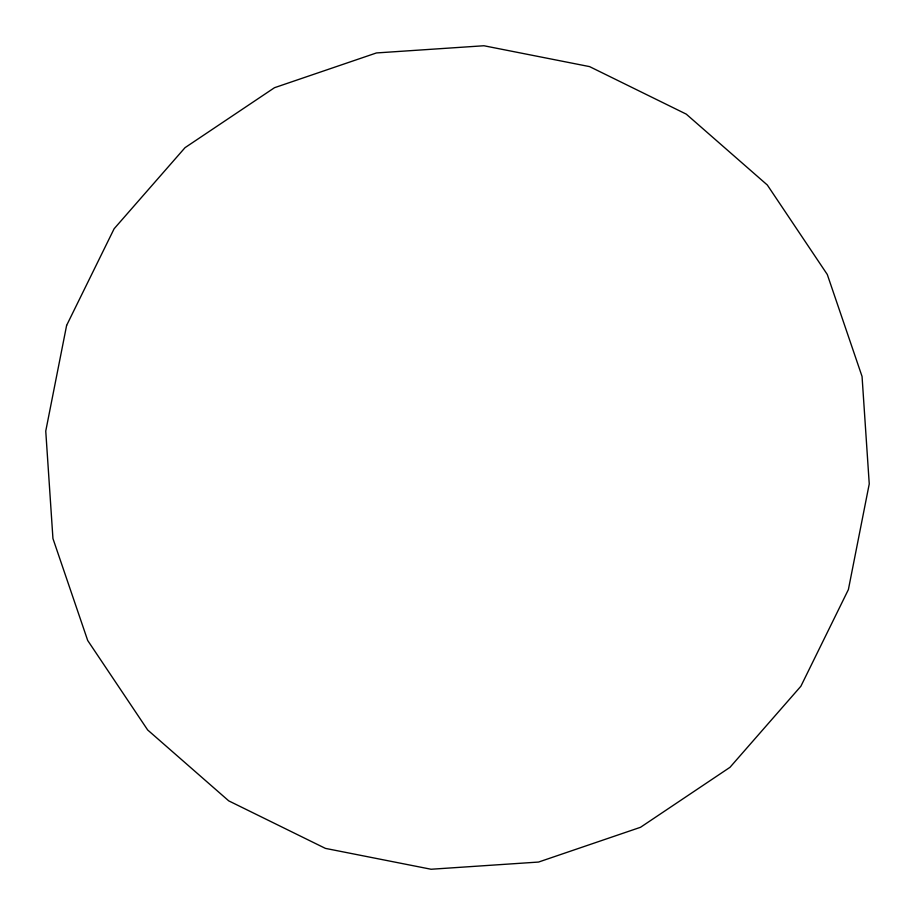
<?xml version="1.0" encoding="UTF-8"?>
<svg xmlns="http://www.w3.org/2000/svg" width="915" height="915" viewBox="0 0 915 915"><rect width="100%" height="100%" fill="white"/><g stroke="black" fill="none" stroke-linecap="round" stroke-linejoin="round"><path stroke-width="1.37" d="M66.612 325.42L45.75 431.079L52.944 538.546L87.703 640.5L147.67 729.976L228.75 800.877L325.42 848.388L431.079 869.25L538.546 862.056L640.5 827.297L729.976 767.33L800.877 686.25L848.388 589.58L869.25 483.921L862.056 376.454L827.297 274.5L767.33 185.024L686.25 114.123L589.58 66.612L483.921 45.75L376.454 52.944L274.5 87.703L185.024 147.67L114.123 228.75L66.612 325.42"/></g></svg>
